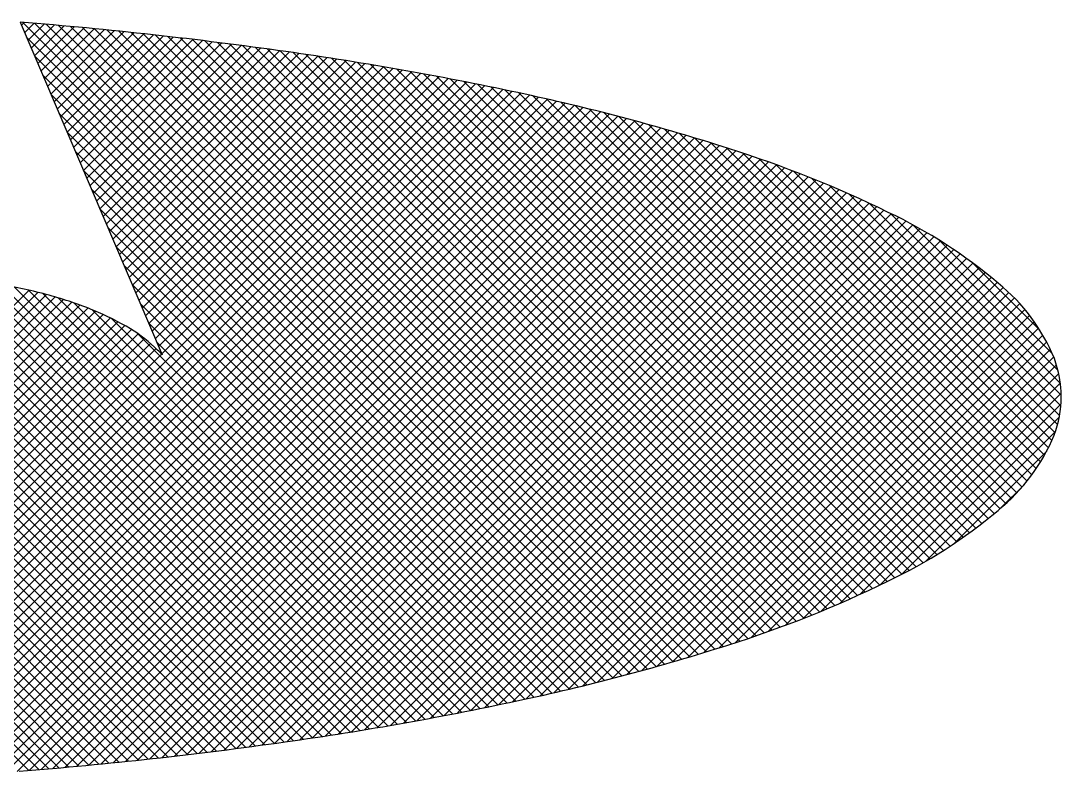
# Model space of a CAD drawing. Extents: x 610887 to 611781, y -400493 to -399849.
# Drawn here: x 610973.15 to 610981.98, y -400448.63 to -400442.12 of the extents above; entities that cross this region are included whole.
import ezdxf

# ---------------------------------------------------------------- set-up
doc = ezdxf.new("R2010")
doc.units = 0
doc.header["$LTSCALE"] = 1000
doc.layers.get('0').update_dxf_attribs({"linetype": 'CONTINUOUS'})
doc.layers.add('9-BOX', color=7, linetype='CONTINUOUS')

# ---------------------------------------------------------------- blocks, each defined once
blk = doc.blocks.new('*X20')
at = {"color": 0}
for p, q in [((237742.0547, 346144.1759), (237742.0771, 346144.1983)), ((237747.2647, 346139.0005), (237742.0659, 346144.1992)), ((237742.0812, 346144.114), (237742.1588, 346144.1916)), ((237742.1076, 346144.0521), (237742.2403, 346144.1847)), ((237742.1341, 346143.9901), (237742.3216, 346144.1777)), ((237742.1606, 346143.9282), (237742.4028, 346144.1704)), ((237747.3333, 346139.0202), (237742.1622, 346144.1913)), ((237747.4016, 346139.0403), (237742.2587, 346144.1831)), ((237747.4698, 346139.0605), (237742.3556, 346144.1747)), ((237742.187, 346143.8663), (237742.4838, 346144.163)), ((237742.2135, 346143.8044), (237742.5646, 346144.1555)), ((237742.2399, 346143.7424), (237742.6452, 346144.1477)), ((237742.2664, 346143.6805), (237742.7257, 346144.1398)), ((237742.2929, 346143.6186), (237742.806, 346144.1317)), ((237742.3193, 346143.5567), (237742.8862, 346144.1235)), ((237742.3458, 346143.4947), (237742.9661, 346144.1151)), ((237742.3723, 346143.4328), (237743.0459, 346144.1065)), ((237742.3987, 346143.3709), (237743.1256, 346144.0978)), ((237742.4252, 346143.3089), (237743.2051, 346144.0889)), ((237747.5376, 346139.081), (237742.4528, 346144.1659)), ((237747.6053, 346139.1017), (237742.5502, 346144.1568)), ((237747.6727, 346139.1227), (237742.648, 346144.1474)), ((237747.7399, 346139.1439), (237742.7461, 346144.1378)), ((237747.807, 346139.1652), (237742.8444, 346144.1278)), ((237747.8738, 346139.1868), (237742.9431, 346144.1175)), ((237747.9402, 346139.2087), (237743.0421, 346144.1069)), ((237748.0062, 346139.2311), (237743.1414, 346144.096)), ((237747.1958, 346138.9809), (237742.0949, 346144.0818)), ((237742.4516, 346143.247), (237743.2844, 346144.0798)), ((237742.4781, 346143.1851), (237743.3636, 346144.0706)), ((237742.5046, 346143.1232), (237743.4426, 346144.0612)), ((237742.531, 346143.0612), (237743.5214, 346144.0516)), ((237742.5575, 346142.9993), (237743.6001, 346144.0419)), ((237742.5839, 346142.9374), (237743.6786, 346144.0321)), ((237742.6104, 346142.8755), (237743.757, 346144.022)), ((237742.6369, 346142.8135), (237743.8352, 346144.0119)), ((237742.6633, 346142.7516), (237743.9133, 346144.0015)), ((237748.0718, 346139.2539), (237743.241, 346144.0848)), ((237748.137, 346139.2771), (237743.3409, 346144.0732)), ((237748.2018, 346139.3007), (237743.4412, 346144.0613)), ((237748.2662, 346139.3247), (237743.5418, 346144.0491)), ((237748.3303, 346139.3491), (237743.6427, 346144.0366)), ((237748.3939, 346139.3738), (237743.744, 346144.0237)), ((237748.4571, 346139.399), (237743.8456, 346144.0105)), ((237747.1267, 346138.9616), (237742.1609, 346143.9274)), ((237742.6898, 346142.6897), (237743.9912, 346143.9911)), ((237742.7163, 346142.6277), (237744.0689, 346143.9804)), ((237742.7427, 346142.5658), (237744.1465, 346143.9696)), ((237742.7692, 346142.5039), (237744.224, 346143.9587)), ((237742.7956, 346142.442), (237744.3013, 346143.9476)), ((237742.8221, 346142.38), (237744.3784, 346143.9364)), ((237742.8486, 346142.3181), (237744.4554, 346143.9249)), ((237748.52, 346139.4245), (237743.9475, 346143.9969)), ((237748.5825, 346139.4504), (237744.0498, 346143.983)), ((237748.6446, 346139.4766), (237744.1525, 346143.9688)), ((237748.7064, 346139.5032), (237744.2554, 346143.9542)), ((237748.7678, 346139.5302), (237744.3588, 346143.9393)), ((237748.8288, 346139.5576), (237744.4626, 346143.9238)), ((237742.875, 346142.2562), (237744.5321, 346143.9133)), ((237742.9015, 346142.1943), (237744.6086, 346143.9014)), ((237742.9279, 346142.1323), (237744.685, 346143.8894)), ((237742.9544, 346142.0704), (237744.7611, 346143.8771)), ((237742.9809, 346142.0085), (237744.837, 346143.8647)), ((237743.0073, 346141.9466), (237744.9128, 346143.852)), ((237743.0338, 346141.8846), (237744.9884, 346143.8392)), ((237748.8895, 346139.5853), (237744.5669, 346143.9079)), ((237748.9498, 346139.6134), (237744.6718, 346143.8915)), ((237749.0098, 346139.6418), (237744.7771, 346143.8745)), ((237749.0694, 346139.6706), (237744.883, 346143.857)), ((237749.129, 346139.6994), (237744.9893, 346143.839)), ((237747.0574, 346138.9425), (237742.2268, 346143.7731)), ((237743.0602, 346141.8227), (237745.0637, 346143.8262)), ((237743.0867, 346141.7608), (237745.1389, 346143.813)), ((237743.1132, 346141.6988), (237745.2139, 346143.7996)), ((237743.1396, 346141.6369), (237745.2887, 346143.786)), ((237743.1661, 346141.575), (237745.3633, 346143.7722)), ((237743.1926, 346141.5131), (237745.4378, 346143.7583)), ((237749.1879, 346139.7289), (237745.0963, 346143.8205)), ((237749.2459, 346139.7592), (237745.2038, 346143.8014)), ((237749.3032, 346139.7903), (237745.3118, 346143.7818)), ((237749.3598, 346139.8222), (237745.4204, 346143.7615)), ((237739.7806, 346138.0127), (237745.512, 346143.7441)), ((237739.8715, 346138.0152), (237745.5861, 346143.7298)), ((237739.9626, 346138.0179), (237745.66, 346143.7153)), ((237740.0539, 346138.0209), (237745.7337, 346143.7006)), ((237740.1454, 346138.024), (237745.8072, 346143.6858)), ((237740.2371, 346138.0273), (237745.8805, 346143.6707)), ((237749.4156, 346139.8547), (237745.5296, 346143.7408)), ((237749.4706, 346139.8881), (237745.6393, 346143.7194)), ((237749.525, 346139.9221), (237745.7497, 346143.6974)), ((237749.5786, 346139.9569), (237745.8607, 346143.6748)), ((237740.3291, 346138.0309), (237745.9537, 346143.6555)), ((237740.4212, 346138.0346), (237746.0267, 346143.6401)), ((237740.5136, 346138.0386), (237746.0995, 346143.6245)), ((237740.6062, 346138.0428), (237746.1722, 346143.6088)), ((237740.6989, 346138.0472), (237746.2447, 346143.593)), ((237746.9878, 346138.9237), (237742.2928, 346143.6188)), ((237749.6315, 346139.9924), (237745.9723, 346143.6516)), ((237749.6837, 346140.0286), (237746.0845, 346143.6278)), ((237749.7352, 346140.0654), (237746.1972, 346143.6034)), ((237740.7919, 346138.0518), (237746.317, 346143.5768)), ((237740.8852, 346138.0566), (237746.3889, 346143.5604)), ((237740.9786, 346138.0617), (237746.4606, 346143.5437)), ((237741.0723, 346138.0669), (237746.5321, 346143.5268)), ((237741.1661, 346138.0724), (237746.6033, 346143.5096)), ((237749.786, 346140.103), (237746.3109, 346143.5782)), ((237749.8361, 346140.1413), (237746.4255, 346143.5519)), ((237749.8855, 346140.1803), (237746.5412, 346143.5246)), ((237749.9343, 346140.2199), (237746.6581, 346143.4961)), ((237741.2603, 346138.0782), (237746.6742, 346143.4921)), ((237741.3546, 346138.0841), (237746.7449, 346143.4744)), ((237741.4491, 346138.0903), (237746.8153, 346143.4564)), ((237741.5439, 346138.0967), (237746.8855, 346143.4382)), ((237741.639, 346138.1033), (237746.9554, 346143.4198)), ((237746.918, 346138.9051), (237742.3587, 346143.4644)), ((237749.9826, 346140.26), (237746.7761, 346143.4665)), ((237750.0299, 346140.3011), (237746.8953, 346143.4356)), ((237741.7342, 346138.1102), (237747.0251, 346143.4011)), ((237741.8297, 346138.1173), (237747.0945, 346143.3821)), ((237741.9254, 346138.1246), (237747.1637, 346143.3629)), ((237742.0214, 346138.1322), (237747.2327, 346143.3435)), ((237750.0754, 346140.344), (237747.0158, 346143.4036)), ((237750.1191, 346140.3886), (237747.1375, 346143.3702)), ((237750.1611, 346140.435), (237747.2606, 346143.3355)), ((237742.1175, 346138.14), (237747.3014, 346143.3238)), ((237742.214, 346138.148), (237747.3699, 346143.3039)), ((237742.3107, 346138.1563), (237747.4381, 346143.2837)), ((237742.4077, 346138.165), (237747.5061, 346143.2633)), ((237746.848, 346138.8868), (237742.4247, 346143.3101)), ((237750.2013, 346140.4833), (237747.3851, 346143.2994)), ((237750.2396, 346140.5333), (237747.5111, 346143.2618)), ((237742.505, 346138.1739), (237747.5739, 346143.2427)), ((237742.6027, 346138.1831), (237747.6414, 346143.2219)), ((237742.7006, 346138.1926), (237747.7087, 346143.2008)), ((237742.7988, 346138.2025), (237747.7758, 346143.1795)), ((237750.2761, 346140.5852), (237747.6386, 346143.2227)), ((237750.3107, 346140.639), (237747.7676, 346143.1821)), ((237746.7777, 346138.8687), (237742.4906, 346143.1558)), ((237742.8973, 346138.2126), (237747.8428, 346143.1581)), ((237742.9961, 346138.223), (237747.9094, 346143.1363)), ((237743.0953, 346138.2338), (237747.9756, 346143.1141)), ((237743.1947, 346138.2449), (237748.0414, 346143.0915)), ((237750.3434, 346140.6947), (237747.898, 346143.1401)), ((237750.3741, 346140.7524), (237748.0315, 346143.0949)), ((237746.7071, 346138.8509), (237742.5566, 346143.0014)), ((237743.2945, 346138.2563), (237748.1068, 346143.0685)), ((237743.3946, 346138.268), (237748.1717, 346143.0451)), ((237743.495, 346138.28), (237748.2363, 346143.0213)), ((237743.5958, 346138.2924), (237748.3005, 346142.9971)), ((237750.4027, 346140.8122), (237748.1686, 346143.0463)), ((237750.4284, 346140.8748), (237748.3096, 346142.9937)), ((237743.6969, 346138.3051), (237748.3644, 346142.9725)), ((237743.7983, 346138.3181), (237748.4278, 346142.9476)), ((237743.9001, 346138.3315), (237748.4908, 346142.9222)), ((237750.4489, 346140.9427), (237748.4549, 346142.9368)), ((237746.6363, 346138.8333), (237742.6225, 346142.8471)), ((237744.0022, 346138.3453), (237748.5535, 346142.8965)), ((237744.1047, 346138.3593), (237748.6158, 346142.8704)), ((237744.2075, 346138.3737), (237748.6777, 346142.844)), ((237750.4645, 346141.0155), (237748.605, 346142.875)), ((237744.3106, 346138.3885), (237748.7393, 346142.8172)), ((237744.4142, 346138.4037), (237748.8005, 346142.79)), ((237744.5183, 346138.4194), (237748.8613, 346142.7624)), ((237750.4745, 346141.0939), (237748.7607, 346142.8077)), ((237746.5652, 346138.816), (237742.6885, 346142.6928)), ((237744.6229, 346138.4356), (237748.9218, 346142.7345)), ((237744.728, 346138.4523), (237748.9819, 346142.7063)), ((237744.8337, 346138.4696), (237749.0417, 346142.6776)), ((237750.4774, 346141.1794), (237748.9227, 346142.7341)), ((237750.4711, 346141.274), (237749.0917, 346142.6535)), ((237744.9398, 346138.4873), (237749.1013, 346142.6489)), ((237745.0465, 346138.5056), (237749.1606, 346142.6197)), ((237745.1537, 346138.5245), (237749.219, 346142.5898)), ((237746.4939, 346138.7989), (237742.7544, 346142.5384)), ((237745.2615, 346138.5438), (237749.2767, 346142.559)), ((237745.3698, 346138.5638), (237749.3336, 346142.5276)), ((237745.4787, 346138.5843), (237749.3897, 346142.4953)), ((237750.4514, 346141.3822), (237749.272, 346142.5615)), ((237745.5882, 346138.6054), (237749.4451, 346142.4623)), ((237745.6983, 346138.6271), (237749.4998, 346142.4286)), ((237750.4053, 346141.5167), (237749.4826, 346142.4394)), ((237746.4223, 346138.7821), (237742.8204, 346142.3841)), ((237745.809, 346138.6494), (237749.5538, 346142.3942)), ((237745.9203, 346138.6723), (237749.607, 346142.359)), ((237746.0322, 346138.6958), (237749.6595, 346142.3232)), ((237746.1447, 346138.72), (237749.7113, 346142.2866)), ((237746.2579, 346138.7447), (237749.7625, 346142.2493)), ((237750.3046, 346141.7058), (237749.7569, 346142.2535)), ((237744.4143, 346138.4037), (237740.6704, 346142.1475)), ((237744.4911, 346138.4153), (237740.7552, 346142.1512)), ((237744.5677, 346138.427), (237740.8412, 346142.1536)), ((237744.6442, 346138.439), (237740.9284, 346142.1547)), ((237744.7204, 346138.4511), (237741.0171, 346142.1545)), ((237744.7964, 346138.4635), (237741.1071, 346142.1528)), ((237744.8723, 346138.476), (237741.1986, 346142.1497)), ((237746.3505, 346138.7656), (237742.8863, 346142.2297)), ((237746.372, 346138.7705), (237749.8129, 346142.2114)), ((237746.4873, 346138.7974), (237749.8626, 346142.1727)), ((237743.7151, 346138.3074), (237739.9586, 346142.0638)), ((237743.7934, 346138.3175), (237740.0334, 346142.0774)), ((237743.8715, 346138.3277), (237740.1093, 346142.09)), ((237743.9495, 346138.3381), (237740.1861, 346142.1015)), ((237744.0273, 346138.3487), (237740.2641, 346142.112)), ((237744.105, 346138.3594), (237740.3431, 346142.1214)), ((237744.1826, 346138.3702), (237740.4232, 346142.1296)), ((237744.26, 346138.3812), (237740.5045, 346142.1367)), ((237744.3372, 346138.3924), (237740.5869, 346142.1427)), ((237744.948, 346138.4887), (237741.2917, 346142.145)), ((237745.0234, 346138.5016), (237741.3864, 346142.1386)), ((237745.0987, 346138.5147), (237741.483, 346142.1305)), ((237745.1738, 346138.528), (237741.5815, 346142.1203)), ((237745.2487, 346138.5415), (237741.6823, 346142.108)), ((237745.3234, 346138.5552), (237741.7854, 346142.0932)), ((237745.398, 346138.569), (237741.8912, 346142.0759)), ((237746.2784, 346138.7493), (237742.9523, 346142.0754)), ((237746.6036, 346138.8253), (237749.9117, 346142.1334)), ((237746.7211, 346138.8544), (237749.96, 346142.0934)), ((237738.0875, 346137.999), (237742.1182, 346142.0297)), ((237738.1751, 346137.9982), (237742.1894, 346142.0125)), ((237738.2627, 346137.9975), (237742.2596, 346141.9943)), ((237743.3212, 346138.2594), (237739.6013, 346141.9792)), ((237743.4003, 346138.2687), (237739.6707, 346141.9982)), ((237743.4792, 346138.2781), (237739.7411, 346142.0162)), ((237743.558, 346138.2877), (237739.8125, 346142.0332)), ((237743.6366, 346138.2975), (237739.885, 346142.0491)), ((237745.4723, 346138.5831), (237742.0001, 346142.0553)), ((237745.5465, 346138.5973), (237742.1129, 346142.0309)), ((237745.6205, 346138.6117), (237742.2301, 346142.0021)), ((237746.8397, 346138.8847), (237750.0081, 346142.053)), ((237746.9596, 346138.9162), (237750.0544, 346142.011)), ((237738.3506, 346137.9969), (237742.3287, 346141.975)), ((237738.4386, 346137.9966), (237742.3966, 346141.9545)), ((237738.5268, 346137.9964), (237742.4631, 346141.9327)), ((237738.6152, 346137.9964), (237742.5285, 346141.9097)), ((237743.0829, 346138.2324), (237739.4007, 346141.9146)), ((237743.1625, 346138.2413), (237739.4663, 346141.9374)), ((237743.2419, 346138.2502), (237739.5332, 346141.9589)), ((237745.6943, 346138.6263), (237742.3526, 346141.968)), ((237745.7679, 346138.6411), (237742.4831, 346141.9258)), ((237746.206, 346138.7333), (237743.0182, 346141.9211)), ((237747.0808, 346138.9489), (237750.099, 346141.9672)), ((237747.2032, 346138.983), (237750.1418, 346141.9216)), ((237738.7038, 346137.9966), (237742.5927, 346141.8855)), ((237738.7925, 346137.9969), (237742.6557, 346141.8601)), ((237738.8814, 346137.9974), (237742.7173, 346141.8333)), ((237742.763, 346138.1989), (237739.1508, 346141.811)), ((237742.8432, 346138.207), (237739.2111, 346141.8391)), ((237742.9233, 346138.2153), (237739.2731, 346141.8655)), ((237743.0032, 346138.2238), (237739.3363, 346141.8907)), ((237745.8413, 346138.656), (237742.6245, 346141.8728)), ((237747.3271, 346139.0184), (237750.1828, 346141.8742)), ((237747.4523, 346139.0553), (237750.222, 346141.825)), ((237738.9705, 346137.9981), (237742.7773, 346141.8049)), ((237742.602, 346138.1831), (237739.0349, 346141.7501)), ((237739.0598, 346137.999), (237742.8357, 346141.7749)), ((237742.6825, 346138.1909), (237739.0921, 346141.7814)), ((237739.1492, 346138.0001), (237742.8925, 346141.7433)), ((237745.9146, 346138.6711), (237742.7843, 346141.8014)), ((237746.1334, 346138.7175), (237743.0842, 346141.7667)), ((237747.5791, 346139.0937), (237750.2594, 346141.774)), ((237742.3592, 346138.1606), (237738.8738, 346141.6461)), ((237742.4403, 346138.1679), (237738.9253, 346141.6829)), ((237742.5212, 346138.1754), (237738.9792, 346141.7174)), ((237739.2389, 346138.0013), (237742.9479, 346141.7103)), ((237739.3287, 346138.0027), (237743.0013, 346141.6754)), ((237745.9877, 346138.6864), (237742.9932, 346141.6809)), ((237747.7074, 346139.1336), (237750.2949, 346141.7211)), ((237747.837, 346139.1748), (237750.3284, 346141.6663)), ((237742.1966, 346138.1465), (237738.7777, 346141.5654)), ((237742.278, 346138.1535), (237738.8246, 346141.6069)), ((237739.4187, 346138.0044), (237743.0523, 346141.638)), ((237739.5089, 346138.0062), (237743.101, 346141.5983)), ((237746.0606, 346138.7019), (237743.1501, 346141.6124)), ((237747.969, 346139.2184), (237750.36, 346141.6095)), ((237742.115, 346138.1397), (237738.7333, 346141.5214)), ((237739.5993, 346138.0081), (237743.1474, 346141.5563)), ((237739.6898, 346138.0103), (237743.1912, 346141.5117)), ((237748.1044, 346139.2654), (237750.3896, 346141.5507)), ((237748.2435, 346139.3162), (237750.417, 346141.4897)), ((237748.3867, 346139.371), (237750.4399, 346141.4242)), ((237748.5346, 346139.4305), (237750.4579, 346141.3538)), ((237748.6876, 346139.4951), (237750.4706, 346141.2781)), ((237748.8465, 346139.5656), (237750.477, 346141.1962)), ((237749.0122, 346139.643), (237750.4754, 346141.1061)), ((237749.1852, 346139.7275), (237750.4627, 346141.005)), ((237749.3797, 346139.8337), (237750.4322, 346140.8862)), ((237749.6169, 346139.9825), (237750.3604, 346140.7259)), ((237749.9841, 346140.2613), (237750.1796, 346140.4567))]:
    blk.add_line(p, q, dxfattribs=at)
blk = doc.blocks.new('*X10')
at = {"color": 0}
for p, q in [((237742.0547, 346144.1759), (237742.0771, 346144.1983)), ((237747.2647, 346139.0005), (237742.0659, 346144.1992)), ((237742.0812, 346144.114), (237742.1588, 346144.1916)), ((237742.1076, 346144.0521), (237742.2403, 346144.1847)), ((237742.1341, 346143.9901), (237742.3216, 346144.1777)), ((237742.1606, 346143.9282), (237742.4028, 346144.1704)), ((237747.3333, 346139.0202), (237742.1622, 346144.1913)), ((237747.4016, 346139.0403), (237742.2587, 346144.1831)), ((237747.4698, 346139.0605), (237742.3556, 346144.1747)), ((237742.187, 346143.8663), (237742.4838, 346144.163)), ((237742.2135, 346143.8044), (237742.5646, 346144.1555)), ((237742.2399, 346143.7424), (237742.6452, 346144.1477)), ((237742.2664, 346143.6805), (237742.7257, 346144.1398)), ((237742.2929, 346143.6186), (237742.806, 346144.1317)), ((237742.3193, 346143.5567), (237742.8862, 346144.1235)), ((237742.3458, 346143.4947), (237742.9661, 346144.1151)), ((237742.3723, 346143.4328), (237743.0459, 346144.1065)), ((237742.3987, 346143.3709), (237743.1256, 346144.0978)), ((237742.4252, 346143.3089), (237743.2051, 346144.0889)), ((237747.5376, 346139.081), (237742.4528, 346144.1659)), ((237747.6053, 346139.1017), (237742.5502, 346144.1568)), ((237747.6727, 346139.1227), (237742.648, 346144.1474)), ((237747.7399, 346139.1439), (237742.7461, 346144.1378)), ((237747.807, 346139.1652), (237742.8444, 346144.1278)), ((237747.8738, 346139.1868), (237742.9431, 346144.1175)), ((237747.9402, 346139.2087), (237743.0421, 346144.1069)), ((237748.0062, 346139.2311), (237743.1414, 346144.096)), ((237747.1958, 346138.9809), (237742.0949, 346144.0818)), ((237742.4516, 346143.247), (237743.2844, 346144.0798)), ((237742.4781, 346143.1851), (237743.3636, 346144.0706)), ((237742.5046, 346143.1232), (237743.4426, 346144.0612)), ((237742.531, 346143.0612), (237743.5214, 346144.0516)), ((237742.5575, 346142.9993), (237743.6001, 346144.0419)), ((237742.5839, 346142.9374), (237743.6786, 346144.0321)), ((237742.6104, 346142.8755), (237743.757, 346144.022)), ((237742.6369, 346142.8135), (237743.8352, 346144.0119)), ((237742.6633, 346142.7516), (237743.9133, 346144.0015)), ((237748.0718, 346139.2539), (237743.241, 346144.0848)), ((237748.137, 346139.2771), (237743.3409, 346144.0732)), ((237748.2018, 346139.3007), (237743.4412, 346144.0613)), ((237748.2662, 346139.3247), (237743.5418, 346144.0491)), ((237748.3303, 346139.3491), (237743.6427, 346144.0366)), ((237748.3939, 346139.3738), (237743.744, 346144.0237)), ((237748.4571, 346139.399), (237743.8456, 346144.0105)), ((237747.1267, 346138.9616), (237742.1609, 346143.9274)), ((237742.6898, 346142.6897), (237743.9912, 346143.9911)), ((237742.7163, 346142.6277), (237744.0689, 346143.9804)), ((237742.7427, 346142.5658), (237744.1465, 346143.9696)), ((237742.7692, 346142.5039), (237744.224, 346143.9587)), ((237742.7956, 346142.442), (237744.3013, 346143.9476)), ((237742.8221, 346142.38), (237744.3784, 346143.9364)), ((237742.8486, 346142.3181), (237744.4554, 346143.9249)), ((237748.52, 346139.4245), (237743.9475, 346143.9969)), ((237748.5825, 346139.4504), (237744.0498, 346143.983)), ((237748.6446, 346139.4766), (237744.1525, 346143.9688)), ((237748.7064, 346139.5032), (237744.2554, 346143.9542)), ((237748.7678, 346139.5302), (237744.3588, 346143.9393)), ((237748.8288, 346139.5576), (237744.4626, 346143.9238)), ((237742.875, 346142.2562), (237744.5321, 346143.9133)), ((237742.9015, 346142.1943), (237744.6086, 346143.9014)), ((237742.9279, 346142.1323), (237744.685, 346143.8894)), ((237742.9544, 346142.0704), (237744.7611, 346143.8771)), ((237742.9809, 346142.0085), (237744.837, 346143.8647)), ((237743.0073, 346141.9466), (237744.9128, 346143.852)), ((237743.0338, 346141.8846), (237744.9884, 346143.8392)), ((237748.8895, 346139.5853), (237744.5669, 346143.9079)), ((237748.9498, 346139.6134), (237744.6718, 346143.8915)), ((237749.0098, 346139.6418), (237744.7771, 346143.8745)), ((237749.0694, 346139.6706), (237744.883, 346143.857)), ((237749.129, 346139.6994), (237744.9893, 346143.839)), ((237747.0574, 346138.9425), (237742.2268, 346143.7731)), ((237743.0602, 346141.8227), (237745.0637, 346143.8262)), ((237743.0867, 346141.7608), (237745.1389, 346143.813)), ((237743.1132, 346141.6988), (237745.2139, 346143.7996)), ((237743.1396, 346141.6369), (237745.2887, 346143.786)), ((237743.1661, 346141.575), (237745.3633, 346143.7722)), ((237743.1926, 346141.5131), (237745.4378, 346143.7583)), ((237749.1879, 346139.7289), (237745.0963, 346143.8205)), ((237749.2459, 346139.7592), (237745.2038, 346143.8014)), ((237749.3032, 346139.7903), (237745.3118, 346143.7818)), ((237749.3598, 346139.8222), (237745.4204, 346143.7615)), ((237739.7806, 346138.0127), (237745.512, 346143.7441)), ((237739.8715, 346138.0152), (237745.5861, 346143.7298)), ((237739.9626, 346138.0179), (237745.66, 346143.7153)), ((237740.0539, 346138.0209), (237745.7337, 346143.7006)), ((237740.1454, 346138.024), (237745.8072, 346143.6858)), ((237740.2371, 346138.0273), (237745.8805, 346143.6707)), ((237749.4156, 346139.8547), (237745.5296, 346143.7408)), ((237749.4706, 346139.8881), (237745.6393, 346143.7194)), ((237749.525, 346139.9221), (237745.7497, 346143.6974)), ((237749.5786, 346139.9569), (237745.8607, 346143.6748)), ((237740.3291, 346138.0309), (237745.9537, 346143.6555)), ((237740.4212, 346138.0346), (237746.0267, 346143.6401)), ((237740.5136, 346138.0386), (237746.0995, 346143.6245)), ((237740.6062, 346138.0428), (237746.1722, 346143.6088)), ((237740.6989, 346138.0472), (237746.2447, 346143.593)), ((237746.9878, 346138.9237), (237742.2928, 346143.6188)), ((237749.6315, 346139.9924), (237745.9723, 346143.6516)), ((237749.6837, 346140.0286), (237746.0845, 346143.6278)), ((237749.7352, 346140.0654), (237746.1972, 346143.6034)), ((237740.7919, 346138.0518), (237746.317, 346143.5768)), ((237740.8852, 346138.0566), (237746.3889, 346143.5604)), ((237740.9786, 346138.0617), (237746.4606, 346143.5437)), ((237741.0723, 346138.0669), (237746.5321, 346143.5268)), ((237741.1661, 346138.0724), (237746.6033, 346143.5096)), ((237749.786, 346140.103), (237746.3109, 346143.5782)), ((237749.8361, 346140.1413), (237746.4255, 346143.5519)), ((237749.8855, 346140.1803), (237746.5412, 346143.5246)), ((237749.9343, 346140.2199), (237746.6581, 346143.4961)), ((237741.2603, 346138.0782), (237746.6742, 346143.4921)), ((237741.3546, 346138.0841), (237746.7449, 346143.4744)), ((237741.4491, 346138.0903), (237746.8153, 346143.4564)), ((237741.5439, 346138.0967), (237746.8855, 346143.4382)), ((237741.639, 346138.1033), (237746.9554, 346143.4198)), ((237746.918, 346138.9051), (237742.3587, 346143.4644)), ((237749.9826, 346140.26), (237746.7761, 346143.4665)), ((237750.0299, 346140.3011), (237746.8953, 346143.4356)), ((237741.7342, 346138.1102), (237747.0251, 346143.4011)), ((237741.8297, 346138.1173), (237747.0945, 346143.3821)), ((237741.9254, 346138.1246), (237747.1637, 346143.3629)), ((237742.0214, 346138.1322), (237747.2327, 346143.3435)), ((237750.0754, 346140.344), (237747.0158, 346143.4036)), ((237750.1191, 346140.3886), (237747.1375, 346143.3702)), ((237750.1611, 346140.435), (237747.2606, 346143.3355)), ((237742.1175, 346138.14), (237747.3014, 346143.3238)), ((237742.214, 346138.148), (237747.3699, 346143.3039)), ((237742.3107, 346138.1563), (237747.4381, 346143.2837)), ((237742.4077, 346138.165), (237747.5061, 346143.2633)), ((237746.848, 346138.8868), (237742.4247, 346143.3101)), ((237750.2013, 346140.4833), (237747.3851, 346143.2994)), ((237750.2396, 346140.5333), (237747.5111, 346143.2618)), ((237742.505, 346138.1739), (237747.5739, 346143.2427)), ((237742.6027, 346138.1831), (237747.6414, 346143.2219)), ((237742.7006, 346138.1926), (237747.7087, 346143.2008)), ((237742.7988, 346138.2025), (237747.7758, 346143.1795)), ((237750.2761, 346140.5852), (237747.6386, 346143.2227)), ((237750.3107, 346140.639), (237747.7676, 346143.1821)), ((237746.7777, 346138.8687), (237742.4906, 346143.1558)), ((237742.8973, 346138.2126), (237747.8428, 346143.1581)), ((237742.9961, 346138.223), (237747.9094, 346143.1363)), ((237743.0953, 346138.2338), (237747.9756, 346143.1141)), ((237743.1947, 346138.2449), (237748.0414, 346143.0915)), ((237750.3434, 346140.6947), (237747.898, 346143.1401)), ((237750.3741, 346140.7524), (237748.0315, 346143.0949)), ((237746.7071, 346138.8509), (237742.5566, 346143.0014)), ((237743.2945, 346138.2563), (237748.1068, 346143.0685)), ((237743.3946, 346138.268), (237748.1717, 346143.0451)), ((237743.495, 346138.28), (237748.2363, 346143.0213)), ((237743.5958, 346138.2924), (237748.3005, 346142.9971)), ((237750.4027, 346140.8122), (237748.1686, 346143.0463)), ((237750.4284, 346140.8748), (237748.3096, 346142.9937)), ((237743.6969, 346138.3051), (237748.3644, 346142.9725)), ((237743.7983, 346138.3181), (237748.4278, 346142.9476)), ((237743.9001, 346138.3315), (237748.4908, 346142.9222)), ((237750.4489, 346140.9427), (237748.4549, 346142.9368)), ((237746.6363, 346138.8333), (237742.6225, 346142.8471)), ((237744.0022, 346138.3453), (237748.5535, 346142.8965)), ((237744.1047, 346138.3593), (237748.6158, 346142.8704)), ((237744.2075, 346138.3737), (237748.6777, 346142.844)), ((237750.4645, 346141.0155), (237748.605, 346142.875)), ((237744.3106, 346138.3885), (237748.7393, 346142.8172)), ((237744.4142, 346138.4037), (237748.8005, 346142.79)), ((237744.5183, 346138.4194), (237748.8613, 346142.7624)), ((237750.4745, 346141.0939), (237748.7607, 346142.8077)), ((237746.5652, 346138.816), (237742.6885, 346142.6928)), ((237744.6229, 346138.4356), (237748.9218, 346142.7345)), ((237744.728, 346138.4523), (237748.9819, 346142.7063)), ((237744.8337, 346138.4696), (237749.0417, 346142.6776)), ((237750.4774, 346141.1794), (237748.9227, 346142.7341)), ((237750.4711, 346141.274), (237749.0917, 346142.6535)), ((237744.9398, 346138.4873), (237749.1013, 346142.6489)), ((237745.0465, 346138.5056), (237749.1606, 346142.6197)), ((237745.1537, 346138.5245), (237749.219, 346142.5898)), ((237746.4939, 346138.7989), (237742.7544, 346142.5384)), ((237745.2615, 346138.5438), (237749.2767, 346142.559)), ((237745.3698, 346138.5638), (237749.3336, 346142.5276)), ((237745.4787, 346138.5843), (237749.3897, 346142.4953)), ((237750.4514, 346141.3822), (237749.272, 346142.5615)), ((237745.5882, 346138.6054), (237749.4451, 346142.4623)), ((237745.6983, 346138.6271), (237749.4998, 346142.4286)), ((237750.4053, 346141.5167), (237749.4826, 346142.4394)), ((237746.4223, 346138.7821), (237742.8204, 346142.3841)), ((237745.809, 346138.6494), (237749.5538, 346142.3942)), ((237745.9203, 346138.6723), (237749.607, 346142.359)), ((237746.0322, 346138.6958), (237749.6595, 346142.3232)), ((237746.1447, 346138.72), (237749.7113, 346142.2866)), ((237746.2579, 346138.7447), (237749.7625, 346142.2493)), ((237750.3046, 346141.7058), (237749.7569, 346142.2535)), ((237744.4143, 346138.4037), (237740.6704, 346142.1475)), ((237744.4911, 346138.4153), (237740.7552, 346142.1512)), ((237744.5677, 346138.427), (237740.8412, 346142.1536)), ((237744.6442, 346138.439), (237740.9284, 346142.1547)), ((237744.7204, 346138.4511), (237741.0171, 346142.1545)), ((237744.7964, 346138.4635), (237741.1071, 346142.1528)), ((237744.8723, 346138.476), (237741.1986, 346142.1497)), ((237746.3505, 346138.7656), (237742.8863, 346142.2297)), ((237746.372, 346138.7705), (237749.8129, 346142.2114)), ((237746.4873, 346138.7974), (237749.8626, 346142.1727)), ((237743.7151, 346138.3074), (237739.9586, 346142.0638)), ((237743.7934, 346138.3175), (237740.0334, 346142.0774)), ((237743.8715, 346138.3277), (237740.1093, 346142.09)), ((237743.9495, 346138.3381), (237740.1861, 346142.1015)), ((237744.0273, 346138.3487), (237740.2641, 346142.112)), ((237744.105, 346138.3594), (237740.3431, 346142.1214)), ((237744.1826, 346138.3702), (237740.4232, 346142.1296)), ((237744.26, 346138.3812), (237740.5045, 346142.1367)), ((237744.3372, 346138.3924), (237740.5869, 346142.1427)), ((237744.948, 346138.4887), (237741.2917, 346142.145)), ((237745.0234, 346138.5016), (237741.3864, 346142.1386)), ((237745.0987, 346138.5147), (237741.483, 346142.1305)), ((237745.1738, 346138.528), (237741.5815, 346142.1203)), ((237745.2487, 346138.5415), (237741.6823, 346142.108)), ((237745.3234, 346138.5552), (237741.7854, 346142.0932)), ((237745.398, 346138.569), (237741.8912, 346142.0759)), ((237746.2784, 346138.7493), (237742.9523, 346142.0754)), ((237746.6036, 346138.8253), (237749.9117, 346142.1334)), ((237746.7211, 346138.8544), (237749.96, 346142.0934)), ((237738.0875, 346137.999), (237742.1182, 346142.0297)), ((237738.1751, 346137.9982), (237742.1894, 346142.0125)), ((237738.2627, 346137.9975), (237742.2596, 346141.9943)), ((237743.3212, 346138.2594), (237739.6013, 346141.9792)), ((237743.4003, 346138.2687), (237739.6707, 346141.9982)), ((237743.4792, 346138.2781), (237739.7411, 346142.0162)), ((237743.558, 346138.2877), (237739.8125, 346142.0332)), ((237743.6366, 346138.2975), (237739.885, 346142.0491)), ((237745.4723, 346138.5831), (237742.0001, 346142.0553)), ((237745.5465, 346138.5973), (237742.1129, 346142.0309)), ((237745.6205, 346138.6117), (237742.2301, 346142.0021)), ((237746.8397, 346138.8847), (237750.0081, 346142.053)), ((237746.9596, 346138.9162), (237750.0544, 346142.011)), ((237738.3506, 346137.9969), (237742.3287, 346141.975)), ((237738.4386, 346137.9966), (237742.3966, 346141.9545)), ((237738.5268, 346137.9964), (237742.4631, 346141.9327)), ((237738.6152, 346137.9964), (237742.5285, 346141.9097)), ((237743.0829, 346138.2324), (237739.4007, 346141.9146)), ((237743.1625, 346138.2413), (237739.4663, 346141.9374)), ((237743.2419, 346138.2502), (237739.5332, 346141.9589)), ((237745.6943, 346138.6263), (237742.3526, 346141.968)), ((237745.7679, 346138.6411), (237742.4831, 346141.9258)), ((237746.206, 346138.7333), (237743.0182, 346141.9211)), ((237747.0808, 346138.9489), (237750.099, 346141.9672)), ((237747.2032, 346138.983), (237750.1418, 346141.9216)), ((237738.7038, 346137.9966), (237742.5927, 346141.8855)), ((237738.7925, 346137.9969), (237742.6557, 346141.8601)), ((237738.8814, 346137.9974), (237742.7173, 346141.8333)), ((237742.763, 346138.1989), (237739.1508, 346141.811)), ((237742.8432, 346138.207), (237739.2111, 346141.8391)), ((237742.9233, 346138.2153), (237739.2731, 346141.8655)), ((237743.0032, 346138.2238), (237739.3363, 346141.8907)), ((237745.8413, 346138.656), (237742.6245, 346141.8728)), ((237747.3271, 346139.0184), (237750.1828, 346141.8742)), ((237747.4523, 346139.0553), (237750.222, 346141.825)), ((237738.9705, 346137.9981), (237742.7773, 346141.8049)), ((237742.602, 346138.1831), (237739.0349, 346141.7501)), ((237739.0598, 346137.999), (237742.8357, 346141.7749)), ((237742.6825, 346138.1909), (237739.0921, 346141.7814)), ((237739.1492, 346138.0001), (237742.8925, 346141.7433)), ((237745.9146, 346138.6711), (237742.7843, 346141.8014)), ((237746.1334, 346138.7175), (237743.0842, 346141.7667)), ((237747.5791, 346139.0937), (237750.2594, 346141.774)), ((237742.3592, 346138.1606), (237738.8738, 346141.6461)), ((237742.4403, 346138.1679), (237738.9253, 346141.6829)), ((237742.5212, 346138.1754), (237738.9792, 346141.7174)), ((237739.2389, 346138.0013), (237742.9479, 346141.7103)), ((237739.3287, 346138.0027), (237743.0013, 346141.6754)), ((237745.9877, 346138.6864), (237742.9932, 346141.6809)), ((237747.7074, 346139.1336), (237750.2949, 346141.7211)), ((237747.837, 346139.1748), (237750.3284, 346141.6663)), ((237742.1966, 346138.1465), (237738.7777, 346141.5654)), ((237742.278, 346138.1535), (237738.8246, 346141.6069)), ((237739.4187, 346138.0044), (237743.0523, 346141.638)), ((237739.5089, 346138.0062), (237743.101, 346141.5983)), ((237746.0606, 346138.7019), (237743.1501, 346141.6124)), ((237747.969, 346139.2184), (237750.36, 346141.6095)), ((237742.115, 346138.1397), (237738.7333, 346141.5214)), ((237739.5993, 346138.0081), (237743.1474, 346141.5563)), ((237739.6898, 346138.0103), (237743.1912, 346141.5117)), ((237748.1044, 346139.2654), (237750.3896, 346141.5507)), ((237748.2435, 346139.3162), (237750.417, 346141.4897)), ((237748.3867, 346139.371), (237750.4399, 346141.4242)), ((237748.5346, 346139.4305), (237750.4579, 346141.3538)), ((237748.6876, 346139.4951), (237750.4706, 346141.2781)), ((237748.8465, 346139.5656), (237750.477, 346141.1962)), ((237749.0122, 346139.643), (237750.4754, 346141.1061)), ((237749.1852, 346139.7275), (237750.4627, 346141.005)), ((237749.3797, 346139.8337), (237750.4322, 346140.8862)), ((237749.6169, 346139.9825), (237750.3604, 346140.7259)), ((237749.9841, 346140.2613), (237750.1796, 346140.4567))]:
    blk.add_line(p, q, dxfattribs=at)

msp = doc.modelspace()

# ---------------------------------------------------------------- linework, layer by layer
at = {"layer": '9-BOX', "linetype": 'Continuous'}
msp.add_lwpolyline([(610973.1392, -400448.4824, 0.015197), (610975.395, -400448.2332, 0.018446), (610977.425, -400447.8716, 0.024655), (610979.1514, -400447.4115, 0.037119), (610980.508, -400446.8706, 0.064601), (610981.4426, -400446.2696, 0.12449), (610981.9195, -400445.6316, 0.178833), (610981.9202, -400444.9811, 0.12474), (610981.4449, -400444.343, 0.064732), (610980.5117, -400443.7418, 0.037176), (610979.1564, -400443.2007, 0.024683), (610977.4311, -400442.7403, 0.01846), (610975.4019, -400442.3784, 0.015205), (610973.1465, -400442.1285), (610974.3518, -400444.9492, 0.019145), (610974.3139, -400444.9096, 0.057687), (610974.0834, -400444.7309, 0.040593), (610973.7731, -400444.5742, 0.030694), (610973.3951, -400444.4456, 0.02504), (610972.9637, -400444.35, 0.021943)], format="xyb", dxfattribs=at)
msp.add_lwpolyline([(610973.1392, -400448.4824, 0.015197), (610975.395, -400448.2332, 0.018446), (610977.425, -400447.8716, 0.024655), (610979.1514, -400447.4115, 0.037119), (610980.508, -400446.8706, 0.064601), (610981.4426, -400446.2696, 0.12449), (610981.9195, -400445.6316, 0.178833), (610981.9202, -400444.9811, 0.12474), (610981.4449, -400444.343, 0.064732), (610980.5117, -400443.7418, 0.037176), (610979.1564, -400443.2007, 0.024683), (610977.4311, -400442.7403, 0.01846), (610975.4019, -400442.3784, 0.015205), (610973.1465, -400442.1285), (610974.3518, -400444.9492, 0.019145), (610974.3139, -400444.9096, 0.057687), (610974.0834, -400444.7309, 0.040593), (610973.7731, -400444.5742, 0.030694), (610973.3951, -400444.4456, 0.02504), (610972.9637, -400444.35, 0.021943)], format="xyb", dxfattribs=at)

# ---------------------------------------------------------------- block references
at = {"layer": '9-BOX', "xscale": 1.047198953106999, "yscale": 1.047198952815961, "zscale": 1.047198952819144}
for name in ['*X20', '*X10']:
    msp.add_blockref(name, (362009.9269, -762923.9733), dxfattribs=at)

doc.saveas('drawing.dxf')
